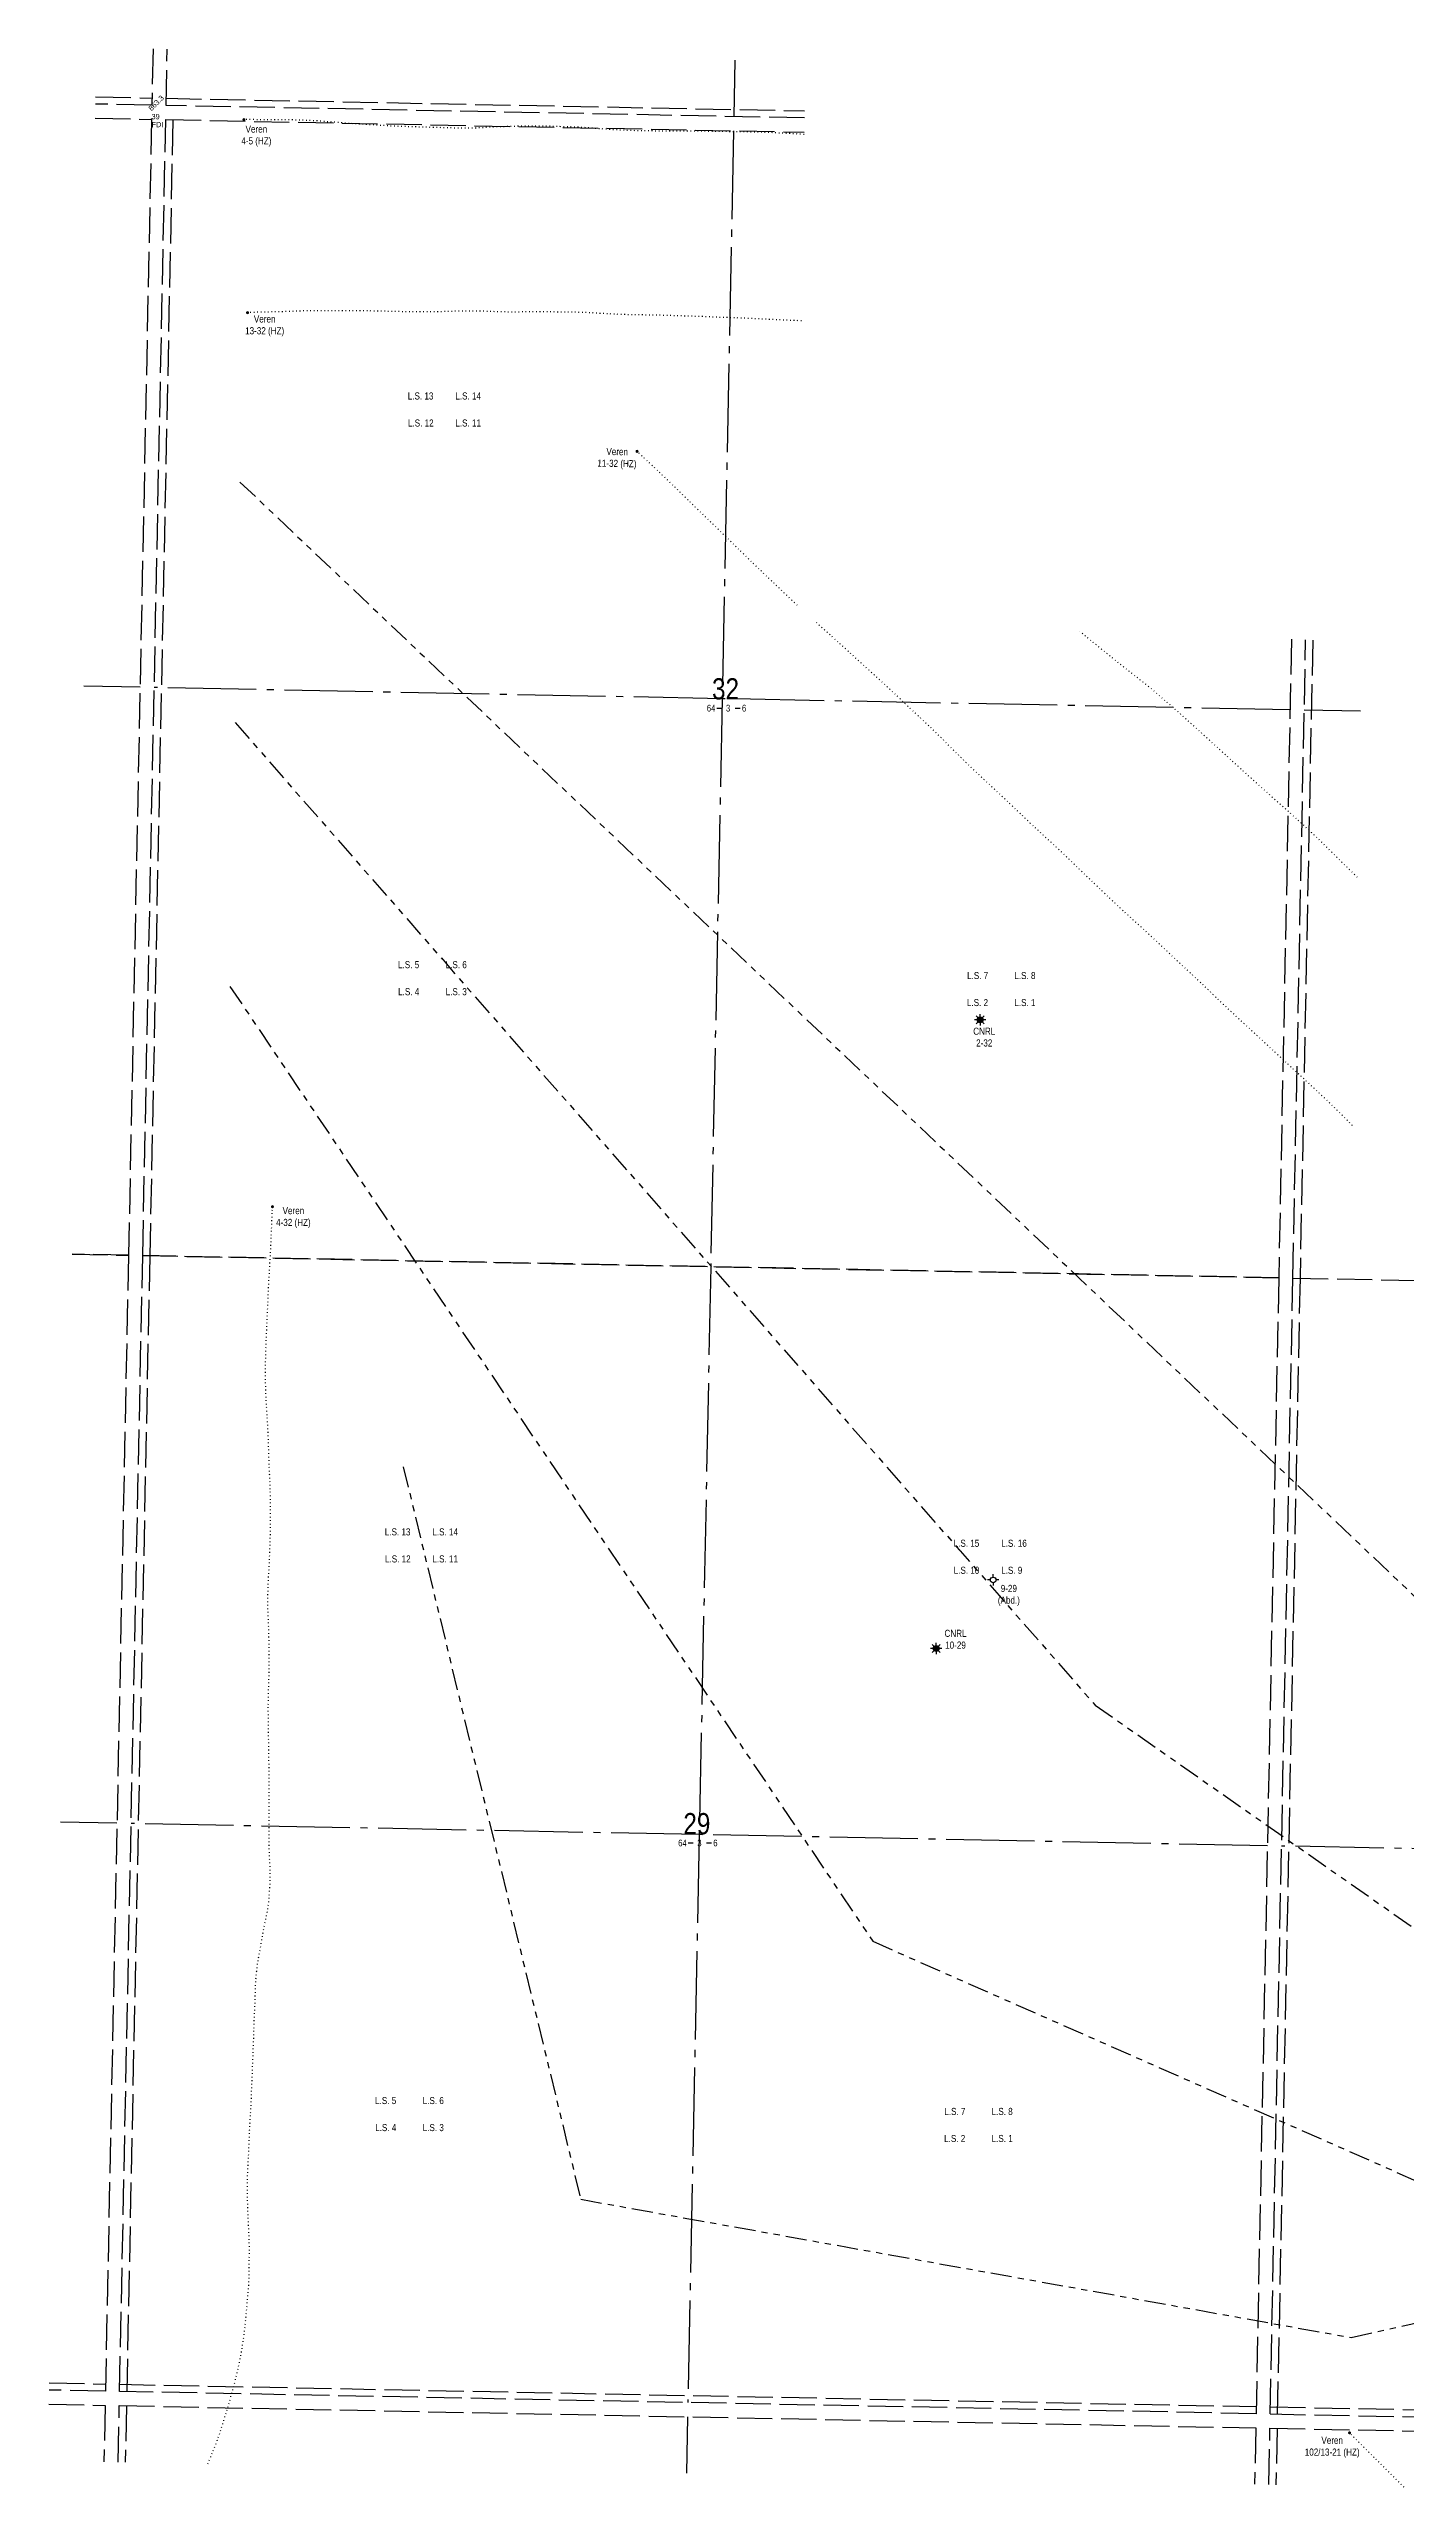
# Model space of a CAD drawing. Extents: x 398369 to 421873, y 6032457 to 6050071.
# Drawn here: x 407554 to 409477, y 6046618 to 6050071 of the extents above; entities that cross this region are included whole.
import ezdxf
from ezdxf.enums import TextEntityAlignment as Align

# ---------------------------------------------------------------- set-up
doc = ezdxf.new("R2010")
doc.units = 0
doc.header["$LTSCALE"] = 5
doc.header["$PDSIZE"] = 0.5
for name, pattern in [('foc-DOT', [1, 0.2, -0.8]), ('foc-DRILLPATH', [14.75, 6, -1.75, 1.75, -1.75, 1.75, -1.75]), ('foc-LSD', [8, 5, -3]), ('foc-QUARTERLINE', [33, 25, -3, 2, -3]), ('foc-UNSURVEYED', [12.5, 10, -2.5])]:
    doc.linetypes.add(name, pattern=pattern)
for name, color, linetype in [('10', 1, 'Continuous'), ('9', 3, 'Continuous'), ('ABADATA-DRILL', 8, 'foc-DOT'), ('ABADATA-DRILL-T', 8, 'Continuous'), ('C-WS-S', 13, 'Continuous'), ('DETAIL-HZ-Existing', 8, 'foc-DOT'), ('L-SECLBL', 7, 'Continuous'), ('L-SECQ', 8, 'foc-QUARTERLINE'), ('L-SECTION-LSD', 7, 'foc-LSD'), ('L-USEC', 7, 'foc-UNSURVEYED'), ('MSPOINT', 7, 'Continuous'), ('P-PDRILLPATH', 12, 'foc-DRILLPATH')]:
    doc.layers.add(name, color=color, linetype=linetype)
for name, color, linetype, plot in [('DESCRIPTION', 6, 'Continuous', False), ('ELEVATION', 7, 'Continuous', False), ('POINTNUMBER', 7, 'Continuous', False)]:
    doc.layers.add(name, color=color, linetype=linetype, plot=plot)
doc.styles.add('100L', font='ARIALN.TTF', dxfattribs={"height": 11})
doc.styles.add('80L', font='ARIALN.TTF', dxfattribs={"height": 10})
doc.styles.add('DESCRIPTION', font='ARIALN.TTF', dxfattribs={"height": 2.5})
doc.styles.add('ELEVATION', font='ARIALN.TTF', dxfattribs={"height": 2.5})
doc.styles.add('POINTNUMBER', font='ARIALN.TTF', dxfattribs={"height": 2.5})
doc.styles.add('SIMPLEX', font='ARIALN.TTF')

# ---------------------------------------------------------------- blocks, each defined once
blk = doc.blocks.new('L-SECLBL')
at = {"layer": '9', "color": 7}
for p, q in [((-5.1, -27.8), (-12.3, -27.8)), ((20.7, -27.8), (13.5, -27.8))]:
    blk.add_line(p, q, dxfattribs=at)
at = {"layer": '10', "color": 2, "style": 'SIMPLEX'}
blk.add_attdef('SEC', text='', height=30, dxfattribs=at).set_placement((0, 0), align=Align.MIDDLE)
at = {"layer": '10', "color": 5, "style": '80L'}
blk.add_attdef('TWP', text='', height=9.5, dxfattribs=at).set_placement((-14.4, -27.4), align=Align.MIDDLE_RIGHT)
blk.add_attdef('RGE', text='', height=9.5, dxfattribs=at).set_placement((3.6, -27.4), align=Align.MIDDLE_CENTER)
blk.add_attdef('MER', text='', height=9.5, dxfattribs=at).set_placement((23.2, -27.4), align=Align.MIDDLE_LEFT)
blk = doc.blocks.new('GABD')
for p, q in [((-0.81, 0), (-1.62, 0)), ((0, 0.81), (0, 1.62)), ((1.62, 0), (0.81, 0)), ((0, -0.81), (0, -1.62))]:
    blk.add_line(p, q)
blk.add_circle((0, 0), 0.8)
blk = doc.blocks.new('BH_Existing')
at = {"layer": 'DETAIL-HZ-Existing'}
h = blk.add_hatch(color=256, dxfattribs=at)
h.dxf.hatch_style = 1
edge = h.paths.add_edge_path()
edge.add_arc((0, 0), 0.45, 0, 360)
blk = doc.blocks.new('GAS')
h = blk.add_hatch(color=255)
h.dxf.hatch_style = 1
edge = h.paths.add_edge_path()
edge.add_arc((0, 0), 0.9, 0, 360)
for p, q in [((-0.81, 0), (-1.62, 0)), ((-0.57, 0.57), (-1.14, 1.14)), ((0, 0.81), (0, 1.62)), ((0.57, 0.57), (1.14, 1.14)), ((1.62, 0), (0.81, 0)), ((-0.57, -0.57), (-1.14, -1.14)), ((0, -0.81), (0, -1.62)), ((1.14, -1.14), (0.57, -0.57))]:
    blk.add_line(p, q)
blk.add_circle((0, 0), 0.8)

msp = doc.modelspace()

# ---------------------------------------------------------------- linework, layer by layer
at = {"color": 4}
msp.add_line((407700.075, 6049970.352, 863.334), (407700.082, 6049970.681), dxfattribs=at)
at = {"layer": 'ABADATA-DRILL', "flags": 128}
for points in [[(408624.252, 6049949.401), (408619.098, 6049949.637), (408609.477, 6049950.166), (408599.895, 6049950.695), (408590.274, 6049951.224), (408580.692, 6049951.742), (408571.029, 6049952.172), (408561.442, 6049952.45), (408551.745, 6049952.691), (408532.558, 6049953.048), (408522.979, 6049953.166), (408513.439, 6049953.264), (408503.76, 6049953.394), (408494.151, 6049953.573), (408484.554, 6049953.801), (408474.975, 6049953.96), (408465.375, 6049954.028), (408455.744, 6049954.068), (408446.151, 6049954.036), (408426.968, 6049954.043), (408417.337, 6049954.122), (408407.837, 6049954.219), (408398.178, 6049954.349), (408388.51, 6049954.529), (408378.863, 6049954.788), (408369.239, 6049955.177), (408359.605, 6049955.607), (408350.054, 6049956.155), (408340.497, 6049956.883), (408330.92, 6049957.641), (408321.302, 6049958.38), (408311.743, 6049959.028), (408302.112, 6049959.557), (408292.428, 6049959.948), (408282.891, 6049960.195), (408273.364, 6049960.472), (408263.71, 6049960.862), (408254.254, 6049961.138), (408244.733, 6049961.215), (408235.151, 6049961.183), (408225.746, 6049961.028), (408216.169, 6049960.776), (408206.641, 6049960.483), (408197.043, 6049960.162), (408187.475, 6049959.81), (408177.934, 6049959.367), (408168.311, 6049958.816), (408158.67, 6049958.345), (408149.094, 6049958.114), (408139.513, 6049958.142), (408129.925, 6049958.35), (408120.428, 6049958.597), (408110.831, 6049958.865), (408101.255, 6049959.144), (408091.619, 6049959.443), (408082.022, 6049959.712), (408072.445, 6049959.95), (408062.889, 6049960.248), (408053.304, 6049960.596), (408043.7, 6049961.005), (408034.107, 6049961.464), (408024.648, 6049962.069), (408015.068, 6049962.718), (408005.489, 6049963.326), (407995.898, 6049963.885), (407986.336, 6049964.423), (407976.757, 6049965.081), (407967.201, 6049965.849), (407957.635, 6049966.647), (407948.088, 6049967.405), (407938.52, 6049968.123), (407928.92, 6049968.752), (407919.348, 6049969.21), (407909.782, 6049969.528), (407900.185, 6049969.766), (407890.596, 6049969.915), (407881.045, 6049969.963), (407871.444, 6049970.021), (407861.844, 6049970.1), (407850.964, 6049970.194), (407830.975, 6049970.457)], [(408620.453, 6049685.455), (408612.317, 6049685.728), (408597.835, 6049686.283), (408583.626, 6049686.992), (408574.044, 6049687.47), (408564.461, 6049687.929), (408554.89, 6049688.447), (408545.307, 6049688.905), (408535.731, 6049689.234), (408526.195, 6049689.531), (408516.6, 6049689.86), (408507.025, 6049690.228), (408497.442, 6049690.656), (408487.849, 6049691.095), (408478.274, 6049691.483), (408468.698, 6049691.781), (408459.122, 6049692.069), (408449.536, 6049692.368), (408439.9, 6049692.667), (408430.315, 6049693.015), (408420.789, 6049693.303), (408411.211, 6049693.491), (408401.621, 6049693.609), (408392.042, 6049693.757), (408382.453, 6049693.906), (408372.756, 6049694.117), (408363.18, 6049694.435), (408353.587, 6049694.893), (408344.065, 6049695.401), (408334.494, 6049695.949), (408324.924, 6049696.517), (408315.282, 6049697.016), (408305.678, 6049697.435), (408296.072, 6049697.734), (408286.492, 6049697.842), (408276.891, 6049697.881), (408267.33, 6049697.919), (408257.729, 6049697.967), (408248.098, 6049698.016), (408238.527, 6049698.065), (408228.935, 6049698.023), (408219.35, 6049697.881), (408209.747, 6049697.84), (408200.138, 6049697.949), (408190.54, 6049698.177), (408180.966, 6049698.565), (408171.392, 6049698.974), (408161.806, 6049699.242), (408152.265, 6049699.29), (408142.56, 6049699.16), (408132.905, 6049698.96), (408123.317, 6049698.688), (408113.739, 6049698.366), (408104.152, 6049698.105), (408094.608, 6049697.962), (408075.384, 6049697.99), (408065.806, 6049698.138), (408056.218, 6049698.346), (408046.63, 6049698.535), (408037.041, 6049698.713), (408027.444, 6049698.952), (408008.199, 6049699.37), (407998.638, 6049699.458), (407989.068, 6049699.506), (407979.517, 6049699.564), (407965.015, 6049699.619), (407950.744, 6049699.719), (407936.252, 6049699.744), (407921.856, 6049699.557), (407907.364, 6049699.121), (407893.111, 6049698.601), (407878.63, 6049698.156), (407864.45, 6049697.804), (407836.102, 6049697.171)], [(408614.655, 6049282.622), (408612.085, 6049284.984), (408598.101, 6049298.181), (408591.151, 6049304.849), (408584.139, 6049311.467), (408577.128, 6049318.077), (408570.196, 6049324.674), (408563.204, 6049331.293), (408556.263, 6049337.91), (408542.405, 6049351.385), (408521.878, 6049371.602), (408501.199, 6049391.732), (408480.379, 6049411.774), (408459.729, 6049431.854), (408439.091, 6049452.023), (408425.22, 6049465.348), (408418.229, 6049471.966), (408402.496, 6049486.758), (408387.871, 6049500.378)], [(409400.7, 6048546.051), (409387.252, 6048559.673), (409366.674, 6048579.861), (409345.638, 6048599.618), (409324.231, 6048619.322), (409303.032, 6048638.902), (409281.862, 6048658.511), (409267.697, 6048671.632), (409260.654, 6048678.162), (409239.413, 6048697.682), (409218.265, 6048717.321), (409211.314, 6048723.979), (409197.514, 6048737.343), (409176.529, 6048757.139), (409155.34, 6048776.748), (409148.308, 6048783.338), (409141.307, 6048789.977), (409134.316, 6048796.635), (409113.19, 6048816.404), (409091.74, 6048835.969), (409077.471, 6048848.861), (409070.366, 6048855.332), (409056.383, 6048868.559), (409049.443, 6048875.237), (409028.53, 6048895.141), (409007.679, 6048915.155), (408993.859, 6048928.539), (408986.908, 6048935.156), (408979.835, 6048941.727), (408965.648, 6048954.708), (408944.449, 6048974.348), (408923.575, 6048994.201), (408902.551, 6049014.088), (408879.783, 6049035.259), (408865.709, 6049048.458), (408858.689, 6049055.167), (408851.711, 6049061.916), (408837.952, 6049075.378), (408827.809, 6049085.489), (408817.54, 6049095.843), (408796.79, 6049115.904), (408775.643, 6049135.633), (408768.621, 6049142.222), (408754.639, 6049155.47), (408733.461, 6049175.149), (408711.939, 6049194.576), (408690.626, 6049213.988), (408676.447, 6049226.949), (408669.263, 6049233.441), (408647.689, 6049252.768), (408639.976, 6049259.683)], [(409407.72, 6048897.591), (409398.11, 6048906.926), (409384.333, 6048920.419), (409370.697, 6048933.969), (409357.032, 6048947.54), (409343.071, 6048960.837), (409328.962, 6048973.716), (409314.674, 6048986.649), (409300.412, 6048999.422), (409286.03, 6049012.136), (409271.57, 6049024.993), (409257.29, 6049037.846), (409243.033, 6049050.798), (409228.854, 6049063.699), (409214.765, 6049076.568), (409200.567, 6049089.529), (409186.348, 6049102.431), (409172.17, 6049115.351), (409157.84, 6049128.195), (409143.376, 6049140.822), (409129.059, 6049153.335), (409114.263, 6049165.858), (409099.472, 6049177.641), (409084.341, 6049189.42), (409069.303, 6049201.307), (409054.417, 6049213.362), (409039.522, 6049225.426), (409024.519, 6049237.623), (409014.658, 6049245.712)], [(407779.99, 6046651.21), (407780.912, 6046653.54), (407783.986, 6046661.129), (407787.122, 6046668.767), (407790.149, 6046676.477), (407793.16, 6046684.378), (407796.076, 6046692.54), (407798.808, 6046700.976), (407801.452, 6046709.505), (407804.076, 6046718.083), (407806.803, 6046726.75), (407809.369, 6046735.429), (407811.809, 6046744.252), (407814.349, 6046753.102), (407816.727, 6046761.855), (407818.979, 6046770.781), (407821.207, 6046779.538), (407823.209, 6046788.479), (407825, 6046797.395), (407826.811, 6046806.29), (407828.415, 6046815.359), (407829.769, 6046824.434), (407831.065, 6046833.569), (407832.221, 6046842.698), (407833.19, 6046852.02), (407834.07, 6046861.354), (407834.928, 6046870.648), (407835.697, 6046879.955), (407836.506, 6046889.24), (407837.429, 6046898.753), (407838.291, 6046915.079), (407838.295, 6046917.29), (407838.318, 6046926.761), (407838.398, 6046936.132), (407838.568, 6046945.5), (407838.638, 6046954.861), (407838.518, 6046964.245), (407838.23, 6046973.713), (407837.712, 6046983.175), (407837.223, 6046992.597), (407836.832, 6047001.887), (407836.482, 6047011.266), (407836.132, 6047020.645), (407835.882, 6047030.002), (407835.791, 6047039.336), (407835.861, 6047048.686), (407836.081, 6047058.064), (407836.471, 6047067.418), (407836.973, 6047076.869), (407837.493, 6047086.231), (407837.884, 6047095.605), (407838.224, 6047104.97), (407838.634, 6047114.323), (407838.994, 6047123.698), (407839.424, 6047133.051), (407839.984, 6047142.402), (407840.624, 6047151.761), (407841.133, 6047161.102), (407841.483, 6047170.467), (407841.774, 6047179.833), (407842.204, 6047189.206), (407842.684, 6047198.579), (407843.006, 6047208.034), (407843.316, 6047217.4), (407843.678, 6047226.854), (407844.05, 6047236.309), (407844.48, 6047245.672), (407844.862, 6047255.146), (407845.054, 6047264.604), (407845.284, 6047273.961), (407845.654, 6047283.306), (407846.063, 6047292.629), (407846.574, 6047302.001), (407846.983, 6047311.344), (407847.135, 6047320.783), (407847.425, 6047330.139), (407848.034, 6047339.469), (407848.926, 6047348.923), (407850.085, 6047358.231), (407851.643, 6047367.472), (407853.41, 6047376.668), (407855.067, 6047385.876), (407856.646, 6047395.136), (407858.235, 6047404.445), (407859.994, 6047413.732), (407861.999, 6047422.873), (407863.957, 6047432.115), (407865.396, 6047441.398), (407866.375, 6047450.72), (407867.127, 6047460.156), (407867.757, 6047469.505), (407868.119, 6047478.98), (407868.119, 6047488.352), (407867.879, 6047497.719), (407867.659, 6047502.124), (407867.048, 6047511.479), (407866.769, 6047520.876), (407866.801, 6047530.337), (407866.721, 6047539.691), (407866.632, 6047549.125), (407866.574, 6047558.558), (407866.476, 6047568.052), (407866.465, 6047578.824), (407866.606, 6047588.263), (407866.766, 6047597.622), (407866.817, 6047606.993), (407866.766, 6047616.346), (407866.717, 6047625.719), (407866.596, 6047635.043), (407866.416, 6047644.409), (407866.258, 6047653.874), (407866.128, 6047663.239), (407865.998, 6047672.603), (407865.828, 6047681.989), (407865.669, 6047691.374), (407865.592, 6047700.887), (407865.481, 6047710.221), (407865.411, 6047719.575), (407865.451, 6047728.956), (407865.581, 6047738.295), (407865.82, 6047747.642), (407866.103, 6047757.148), (407866.393, 6047766.514), (407866.594, 6047775.892), (407866.654, 6047785.253), (407866.636, 6047794.745), (407866.558, 6047804.189), (407866.457, 6047813.533), (407866.3, 6047823.018), (407866.06, 6047832.375), (407865.742, 6047841.843), (407865.382, 6047851.202), (407864.972, 6047860.593), (407864.754, 6047870.049), (407864.854, 6047879.399), (407865.074, 6047888.776), (407865.416, 6047898.251), (407865.899, 6047907.764), (407866.411, 6047917.205), (407866.881, 6047926.567), (407867.303, 6047936.011), (407867.665, 6047945.485), (407867.978, 6047954.991), (407868.271, 6047964.497), (407868.467, 6047974.135), (407868.598, 6047983.574), (407868.669, 6047992.955), (407868.652, 6048002.457), (407868.583, 6048011.89), (407868.435, 6048021.356), (407868.168, 6048030.853), (407867.848, 6048040.231), (407867.427, 6048049.562), (407866.987, 6048058.903), (407866.597, 6048068.272), (407866.329, 6048077.74), (407866.071, 6048087.197), (407865.693, 6048096.667), (407865.293, 6048106.047), (407864.853, 6048115.427), (407864.383, 6048124.799), (407863.883, 6048134.141), (407863.293, 6048143.505), (407862.742, 6048152.858), (407862.282, 6048162.209), (407861.903, 6048171.629), (407861.604, 6048181.047), (407861.414, 6048190.433), (407861.444, 6048199.794), (407861.582, 6048209.053), (407861.722, 6048218.412), (407862.006, 6048227.948), (407862.356, 6048237.333), (407862.689, 6048246.808), (407863.089, 6048256.162), (407863.511, 6048265.636), (407863.941, 6048275.019), (407864.412, 6048284.391), (407864.854, 6048293.854), (407865.216, 6048303.319), (407865.547, 6048312.754), (407866.018, 6048322.146), (407866.619, 6048331.576), (407867.18, 6048340.937), (407867.699, 6048350.278), (407868.269, 6048359.609), (407868.759, 6048368.981), (407869.119, 6048378.345), (407869.539, 6048387.718), (407869.989, 6048397.081), (407870.41, 6048406.465), (407870.76, 6048415.829), (407871.25, 6048431.093)], [(409473.987, 6046617.993), (409464.134, 6046627.955), (409450.604, 6046641.441), (409436.855, 6046654.982), (409423.205, 6046668.49), (409410.824, 6046680.853), (409396.707, 6046695.021)]]:
    msp.add_lwpolyline(points, dxfattribs=at)
at = {"layer": 'L-SECQ'}
for p, q in [((408526.372, 6050054.454), (408524.764, 6049974.622)), ((408524.359, 6049954.518), (408508.158, 6049150.354)), ((407683.737, 6049166.519), (407603.904, 6049168.085)), ((408508.158, 6049150.354), (407703.841, 6049166.125)), ((408508.158, 6049150.354), (408491.957, 6048346.189)), ((409312.475, 6049134.582), (408508.158, 6049150.354)), ((409412.413, 6049132.622), (409332.579, 6049134.188)), ((408491.957, 6048346.189), (408475.756, 6047542.025)), ((407651.046, 6047558.196), (407571.213, 6047559.762)), ((408475.756, 6047542.025), (407671.151, 6047557.802)), ((408475.756, 6047542.025), (408459.555, 6046737.861)), ((409280.361, 6047526.248), (408475.756, 6047542.025)), ((410105.071, 6047510.076), (409300.466, 6047525.854)), ((408459.15, 6046717.757), (408457.542, 6046637.924))]:
    msp.add_line(p, q, dxfattribs=at)
at = {"layer": 'L-USEC'}
for p, q in [((407702.113, 6050070.617), (407700.491, 6049990.785)), ((407720.595, 6049990.39), (407722.217, 6050070.222)), ((407620.862, 6050002.407), (407700.673, 6050000.842)), ((407720.778, 6050000.447), (408624.732, 6049982.722)), ((407620.249, 6049972.246), (407700.082, 6049970.681)), ((407700.491, 6049990.785), (407620.657, 6049992.35)), ((407700.082, 6049970.681), (407667.392, 6048362.358)), ((407687.496, 6048361.964), (407720.186, 6049970.286)), ((407730.243, 6049970.067), (407697.552, 6048361.745)), ((407720.186, 6049970.286), (408624.298, 6049952.558)), ((408624.587, 6049972.665), (407720.595, 6049990.39)), ((409314.471, 6049234.534), (409296.418, 6048330.415)), ((409316.523, 6048330.021), (409334.568, 6049233.784)), ((409344.621, 6049233.41), (409326.579, 6048329.813)), ((407587.558, 6048363.923), (407667.392, 6048362.358)), ((407667.392, 6048362.358), (407587.558, 6048363.923)), ((407667.392, 6048362.358), (407634.701, 6046754.035)), ((407654.806, 6046753.641), (407687.496, 6048361.964)), ((407697.552, 6048361.745), (407664.862, 6046753.422)), ((407687.496, 6048361.964), (409296.418, 6048330.415)), ((409296.418, 6048330.415), (407687.496, 6048361.964)), ((409296.418, 6048330.415), (409264.305, 6046722.081)), ((409284.409, 6046721.686), (409316.523, 6048330.021)), ((409326.579, 6048329.813), (409294.465, 6046721.478)), ((409316.523, 6048330.021), (410220.921, 6048312.287)), ((407634.701, 6046754.035), (407554.868, 6046755.601)), ((407555.072, 6046765.657), (407634.884, 6046764.092)), ((409264.305, 6046722.081), (407654.806, 6046753.641)), ((407654.988, 6046763.698), (409264.495, 6046732.138)), ((407554.459, 6046735.497), (407634.293, 6046733.931)), ((407634.293, 6046733.931), (407632.67, 6046654.099)), ((407652.774, 6046653.705), (407654.397, 6046733.537)), ((407654.397, 6046733.537), (409263.903, 6046701.976)), ((407664.453, 6046733.318), (407662.831, 6046653.508)), ((409284.402, 6046721.686), (410089.158, 6046705.906)), ((409284.599, 6046731.743), (410089.357, 6046715.963)), ((409263.903, 6046701.976), (409262.309, 6046622.144)), ((409282.413, 6046621.75), (409284.007, 6046701.582)), ((409284.007, 6046701.582), (410088.761, 6046685.802)), ((409294.064, 6046701.374), (409292.47, 6046621.553))]:
    msp.add_line(p, q, dxfattribs=at)
at = {"layer": 'MSPOINT', "color": 4}
msp.add_point((407700.084, 6049970.794, 863.334), dxfattribs=at)

# ---------------------------------------------------------------- block references
at = {"layer": 'ABADATA-DRILL-T', "xscale": 4.997834250000043, "yscale": 4.997834250000043, "zscale": 4.997834250000043}
for name, p in [('BH_Existing', (407830.893, 6049970.203)), ('BH_Existing', (407835.998, 6049696.975)), ('GAS', (408873.501, 6048695.607)), ('BH_Existing', (407871.25, 6048431.093)), ('GABD', (408892.003, 6047902.634)), ('GAS', (408811.284, 6047805.414)), ('BH_Existing', (409396.764, 6046694.981))]:
    msp.add_blockref(name, p, dxfattribs=at)
at = {"layer": 'C-WS-S', "color": 2, "xscale": 4.997834250000043, "yscale": 4.997834250000043, "zscale": 4.997834250000043}
msp.add_blockref('BH_Existing', (408387.627, 6049500.581), dxfattribs=at)
at = {"layer": 'L-SECLBL', "color": 5}
for p, values in [((408512.986, 6049164.391), {'SEC': '32', 'TWP': '64', 'RGE': '3', 'MER': '6'}), ((408472.384, 6047557.564), {'SEC': '29', 'TWP': '64', 'RGE': '3', 'MER': '6'})]:
    msp.add_blockref('L-SECLBL', p, dxfattribs=at).add_auto_attribs(values)

# ---------------------------------------------------------------- texts
at = {"layer": 'ABADATA-DRILL-T', "attachment_point": 1, "style": '80L'}
for s, width, insert, char_height in [('\\pxqc;Veren\\P4-5 (HZ)', 62.84579, (407817.077, 6049961.848), 9.99567), ('\\pxqc;Veren\\P13-32 (HZ)', 62.84579, (407828.834, 6049693.014), 9.99567), ('\\pxqc;CNRL\\P2-32', 26.51766, (408866.1, 6048684.583), 9.9957), ('\\pxqc;Veren\\P4-32 (HZ)', 56.38858, (407872.725, 6048430.53), 9.99567), ('\\pxqc;CNRL\\P10-29', 18.72321, (408829.317, 6047832.029), 9.9957), ('\\pxqc;Veren\\P102/13-21 (HZ)', 76.47555, (409333.915, 6046689.429), 9.99567)]:
    msp.add_mtext_dynamic_manual_height_columns(s, width=width, gutter_width=50.022, heights=[0], dxfattribs=dict(at, insert=insert, char_height=char_height))
at = {"layer": 'ABADATA-DRILL-T', "insert": (408331.298, 6049505.741), "char_height": 9.99567, "attachment_point": 1, "rotation": 358.876664, "style": '80L'}
msp.add_mtext_dynamic_manual_height_columns('\\pxqc;Veren\\P11-32 (HZ)', width=56.6665, gutter_width=50.022, heights=[0], dxfattribs=at)
at = {"layer": 'DESCRIPTION', "color": 4, "style": 'DESCRIPTION'}
msp.add_text('FDI', height=7.5, dxfattribs=at).set_placement((407700.084, 6049959.544))
at = {"layer": 'ELEVATION', "color": 4, "style": 'ELEVATION'}
msp.add_text('863.3', height=7.5, rotation=45, dxfattribs=at).set_placement((407700.084, 6049982.044))
at = {"layer": 'L-SECTION-LSD', "attachment_point": 1, "style": '100L', "bg_fill": 3, "box_fill_scale": 1.5, "bg_fill_color": 256, "bg_fill_transparency": 0}
for s, width, insert, char_height in [('\\pxqr;L.S. 13', 36.85018, (408062.405, 6049584.005), 9.99567), ('L.S. 14', 37.01423, (408130.335, 6049584.005), 9.9957), ('\\pxqr;L.S. 12', 37.12781, (408062.405, 6049545.737), 9.99567), ('\\pxql;L.S. 11', 36.46529, (408130.335, 6049545.737), 9.99567), ('\\pxqr;L.S. 5', 30.41432, (408048.674, 6048778.822), 9.99567), ('\\pxql;L.S. 6', 30.49634, (408116.604, 6048778.822), 9.99567), ('\\pxqr;L.S. 4', 30.55313, (408048.674, 6048740.554), 9.99567), ('\\pxql;L.S. 3', 30.38908, (408116.604, 6048740.554), 9.99567), ('\\pxqr;L.S. 13', 36.85018, (408029.859, 6047975.679), 9.99567), ('L.S. 14', 37.01423, (408097.789, 6047975.679), 9.9957), ('\\pxqr;L.S. 15', 36.87542, (408835.438, 6047959.541), 9.99567), ('\\pxql;L.S. 16', 36.95744, (408903.367, 6047959.541), 9.99567), ('\\pxqr;L.S. 12', 37.12781, (408029.859, 6047937.411), 9.99567), ('\\pxql;L.S. 11', 36.46529, (408097.789, 6047937.411), 9.99567), ('\\pxqr;L.S. 5', 30.41432, (408016.128, 6047170.496), 9.99567), ('\\pxql;L.S. 6', 30.49634, (408084.058, 6047170.496), 9.99567), ('\\pxqr;L.S. 4', 30.55313, (408016.128, 6047132.228), 9.99567), ('\\pxql;L.S. 3', 30.38908, (408084.058, 6047132.228), 9.99567), ('\\pxqr;L.S. 7', 30.89385, (408821.851, 6047155.08), 9.99567), ('L.S. 8', 30.41432, (408889.781, 6047155.08), 9.9957), ('\\pxqr;L.S. 2', 30.6667, (408821.851, 6047116.812), 9.99567), ('L.S. 1', 30.00419, (408889.781, 6047116.812), 9.9957)]:
    msp.add_mtext_dynamic_manual_height_columns(s, width=width, gutter_width=55.024, heights=[0], dxfattribs=dict(at, insert=insert, char_height=char_height))
at = {"layer": 'POINTNUMBER', "color": 4, "style": 'POINTNUMBER'}
msp.add_text('39', height=7.5, dxfattribs=at).set_placement((407700.084, 6049970.794))

# ---------------------------------------------------------------- next in the draw order: texts
at = {"layer": 'L-SECTION-LSD', "attachment_point": 1, "style": '100L', "bg_fill": 3, "box_fill_scale": 1.5, "bg_fill_color": 256, "bg_fill_transparency": 0}
for s, width, insert, char_height in [('\\pxqr;L.S. 7', 30.89385, (408854.109, 6048763.412), 9.99567), ('L.S. 8', 30.41432, (408922.039, 6048763.412), 9.9957), ('\\pxqr;L.S. 2', 30.6667, (408854.109, 6048725.144), 9.99567), ('L.S. 1', 30.00419, (408922.039, 6048725.144), 9.9957), ('\\pxqr;L.S. 10', 36.97006, (408835.438, 6047921.272), 9.99567), ('\\pxql;L.S. 9', 30.54051, (408903.367, 6047921.272), 9.99567)]:
    msp.add_mtext_dynamic_manual_height_columns(s, width=width, gutter_width=55.024, heights=[0], dxfattribs=dict(at, insert=insert, char_height=char_height))

# ---------------------------------------------------------------- next in the draw order: linework, layer by layer
at = {"layer": 'P-PDRILLPATH'}
for points in [[(407825.303, 6049457.172), (410218.83, 6047187.121), (410353.878, 6047056.061)], [(407818.518, 6049116.477), (409036.395, 6047725.428), (410045.06, 6047020.205), (410348.583, 6047050.753)], [(407811.089, 6048743.024), (408721.621, 6047390.934), (409819.908, 6046906.757), (410343.288, 6047045.445)], [(408056.492, 6048063.007), (408307.9, 6047025.656), (409398.815, 6046830.021), (410337.994, 6047040.137)]]:
    msp.add_lwpolyline(points, dxfattribs=at)

# ---------------------------------------------------------------- next in the draw order: texts
at = {"layer": 'ABADATA-DRILL-T', "insert": (408895.642, 6047895.607), "char_height": 9.9957, "attachment_point": 1, "style": '80L'}
msp.add_mtext_dynamic_manual_height_columns('\\pxqc;9-29\\P(Abd.)', width=37.20703, gutter_width=50.022, heights=[0], dxfattribs=at)

doc.saveas('drawing.dxf')
